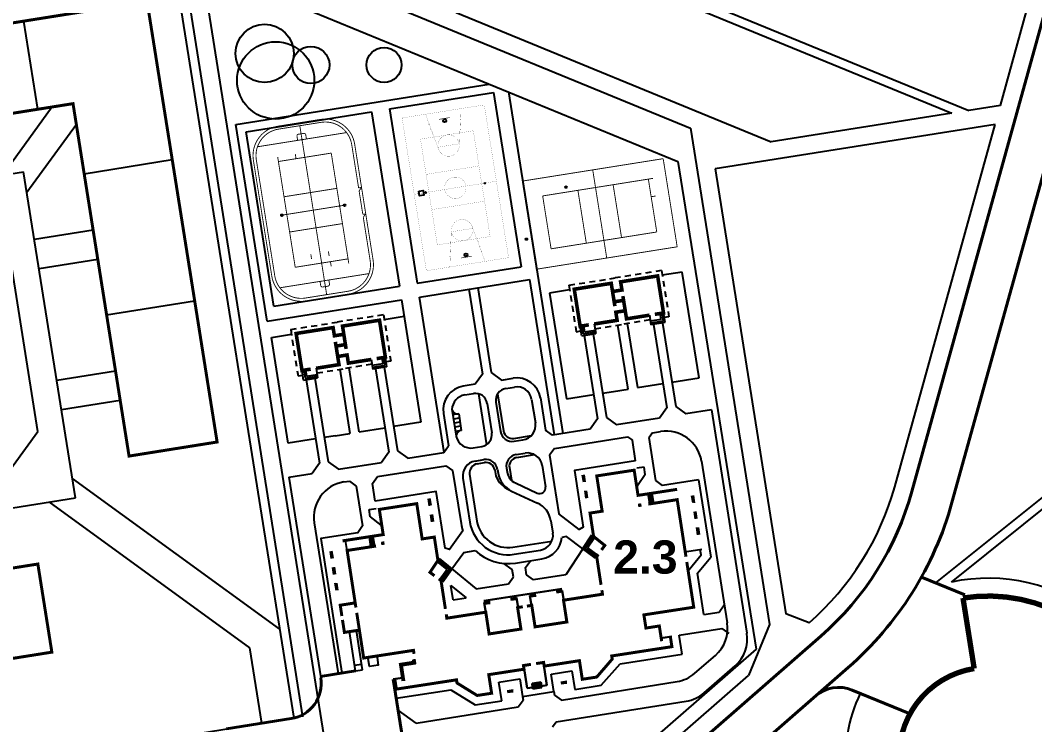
# Model space of a CAD drawing. Header units: millimetres. Extents: x 85680 to 1644304, y -104706 to 909689.
# Drawn here: x 1049340 to 1219964, y 372199 to 490593 of the extents above; entities that cross this region are included whole.
import ezdxf

# ---------------------------------------------------------------- set-up
doc = ezdxf.new("R2010")
doc.units = ezdxf.units.MM
doc.linetypes.add('DASHED', pattern=[5.5, 4, -1.5])
doc.linetypes.add('HIDDEN', pattern=[3.5, 2, -1.5])
for name, color, linetype in [('expl', 7, 'Continuous'), ('new building', 7, 'Continuous'), ('urban planing', 243, 'Continuous')]:
    doc.layers.add(name, color=color, linetype=linetype)
doc.layers.add('road', color=252, linetype='Continuous', lineweight=40)
doc.styles.add('ПЛОЩАДЬ', font='arialbd.ttf')
doc.linetypes.add('FENCELINE2', pattern='A,0.25,-0.1,[132,ltypeshp.shx,S=0.1,R=0,X=-0.1,Y=0],-0.1,1', length=1.45)

msp = doc.modelspace()

# ---------------------------------------------------------------- linework, layer by layer
at = {"layer": 'new building', "linetype": 'FENCELINE2'}
for p, q in [((1103143, 353266, 0), (1079841, 499737, 0)), ((1079841, 499737, 0), (1159949, 466862, 0)), ((1159949, 466862, 0), (1173128, 384916, 0)), ((1173128, 384916, 0), (1144498, 359958, 0))]:
    msp.add_line(p, q, dxfattribs=at)
at = {"layer": 'new building'}
for p, q in [((1052285, 475641, 0), (1049928, 490455, 0)), ((1074887, 467113, 0), (1060074, 464749, 0)), ((1078669, 443412, 0), (1063856, 441049, 0)), ((1104316, 401480, 0), (1104055, 403175, 0)), ((1138647, 380715, 0), (1142123, 381257, 0)), ((1139108, 377756, 0), (1138647, 380715, 0)), ((1129845, 379353, 0), (1133341, 379898, 0)), ((1130331, 376235, 0), (1129845, 379353, 0)), ((1133341, 379898, 0), (1133804, 376929, 0)), ((1112586, 376648, 0), (1121736, 378075, 0)), ((1121736, 378075, 0), (1125856, 375537, 0)), ((1125856, 375537, 0), (1130331, 376235, 0))]:
    msp.add_line(p, q, dxfattribs=at)
at = {"layer": 'new building', "lineweight": 30, "ltscale": 500}
for p, q in [((1155227, 409314, 0), (1154966, 411009, 0)), ((1155523, 409359, 0), (1155262, 411055, 0)), ((1155820, 409405, 0), (1155559, 411100, 0)), ((1108327, 402097, 0), (1108066, 403793, 0)), ((1108624, 402143, 0), (1108363, 403838, 0)), ((1108920, 402189, 0), (1108659, 403884, 0)), ((1145476, 404064, 0), (1143945, 401767, 0)), ((1145726, 403897, 0), (1144353, 401838, 0)), ((1145810, 403483, 0), (1144761, 401909, 0)), ((1143981, 401740, 0), (1146073, 400187, 0)), ((1144353, 401838, 0), (1146252, 400428, 0)), ((1144761, 401909, 0), (1146430, 400668, 0)), ((1119610, 399879, 0), (1121539, 398327, 0)), ((1119655, 399458, 0), (1121129, 398272, 0)), ((1119798, 400112, 0), (1121949, 398382, 0)), ((1121129, 398272, 0), (1119909, 396587, 0)), ((1121539, 398327, 0), (1120152, 396411, 0)), ((1121923, 398346, 0), (1120395, 396236, 0)), ((1140429, 395010, 0), (1133881, 394002, 0)), ((1140680, 393377, 0), (1140468, 394756, 0)), ((1127334, 392995, 0), (1133881, 394002, 0)), ((1127585, 391362, 0), (1127373, 392741, 0)), ((1133002, 392150, 0), (1132783, 393573, 0)), ((1135277, 392500, 0), (1135058, 393923, 0)), ((1158934, 387041, 0), (1157387, 386803, 0)), ((1134581, 378319, 0), (1134126, 381276, 0)), ((1134581, 378319, 0), (1134126, 381276, 0)), ((1137929, 378835, 0), (1137474, 381791, 0)), ((1137929, 378835, 0), (1137474, 381791, 0)), ((1112080, 379832, 0), (1113627, 380070, 0)), ((1135510, 378462, 0), (1135411, 379105, 0)), ((1136902, 379334, 0), (1135419, 379106, 0)), ((1135556, 378217, 0), (1135419, 379106, 0)), ((1136947, 379038, 0), (1135464, 378810, 0)), ((1137038, 378445, 0), (1136902, 379334, 0)), ((1137037, 378748, 0), (1135501, 378512, 0)), ((1137038, 378445, 0), (1135546, 378215, 0))]:
    msp.add_line(p, q, dxfattribs=at)
at = {"layer": 'new building', "ltscale": 500}
for p, q in [((1144270, 401816, 0), (1144306, 401790, 0)), ((1121624, 398332, 0), (1121598, 398295, 0))]:
    msp.add_line(p, q, dxfattribs=at)
at = {"layer": 'new building', "const_width": 500, "elevation": 0, "flags": 128}
msp.add_lwpolyline([(969866, 401775), (958083, 475844), (1070667, 493754), (1082446, 419712), (1067634, 417348), (1058210, 476584), (975253, 463387), (984680, 404132)], close=True, dxfattribs=at)
at = {"layer": 'new building', "ltscale": 500, "elevation": 0}
for points, const_width in [([(1148956, 445010), (1150536, 445262), (1150317, 446635), (1156539, 447625), (1157529, 441403), (1156067, 441171)], 600), ([(1149347, 442549), (1148737, 446384), (1142515, 445394), (1143505, 439172), (1144966, 439405)], 600), ([(1149232, 443275), (1150812, 443527)], 600), ([(1155170, 441028), (1151307, 440414), (1150698, 444239)], 600), ([(1145864, 439548), (1149727, 440162), (1149509, 441529), (1151090, 441780)], 600), ([(1104146, 435358), (1103536, 439193), (1109758, 440183), (1110748, 433961), (1109286, 433729)], 600), ([(1103755, 437819), (1102174, 437568), (1101956, 438942), (1095734, 437952), (1096724, 431730), (1098185, 431963)], 600), ([(1099083, 432105), (1102946, 432720), (1102337, 436545)], 600), ([(1104031, 436085), (1102450, 435833)], 600), ([(1108389, 433586), (1104526, 432971), (1104308, 434338), (1102728, 434087)], 600), ([(1153282, 410502), (1152593, 414979), (1146298, 414011), (1147210, 408080), (1145166, 407766), (1145769, 403844), (1147652, 402330), (1147483, 402096), (1147099, 401566)], 500), ([(1110418, 403906), (1109729, 408384), (1116024, 409352), (1116937, 403422), (1118982, 403737), (1119585, 399815), (1118245, 397805), (1118476, 397633), (1119002, 397242)], 500), ([(1153823, 409098), (1153505, 409049), (1153455, 409375)], 500), ([(1161306, 400434), (1159831, 410022), (1154973, 409275)], 500), ([(1110032, 402619), (1110350, 402668), (1110300, 402994)], 500), ([(1105792, 391892), (1104316, 401480), (1109174, 402228)], 500), ([(1146568, 400833), (1146291, 400450), (1147021, 395708)], 500), ([(1157216, 386231), (1156823, 388790), (1154571, 388444), (1154231, 390657), (1162612, 391947), (1161443, 399546)], 500), ([(1119728, 396703), (1120107, 396421), (1120841, 391651)], 500), ([(1147159, 394809), (1147263, 394131), (1141545, 393251), (1140711, 393123)], 500), ([(1140671, 393380), (1141274, 389463), (1135925, 388640), (1135369, 392255), (1134554, 392129)], 500), ([(1115570, 384104), (1115479, 384694), (1107098, 383405), (1105928, 391004)], 500), ([(1120980, 390752), (1121080, 390102), (1127633, 391111), (1128196, 387451), (1133545, 388274), (1132989, 391888), (1133858, 392022)], 500), ([(1106375, 388099), (1103855, 387711), (1103532, 389807)], 500), ([(1136103, 382471), (1137362, 382665), (1137457, 382048), (1143387, 382960), (1143869, 379832), (1146299, 380206), (1148900, 383222), (1148818, 383754), (1158942, 385312), (1158681, 387002)], 500), ([(1135227, 382336), (1133970, 382143), (1134065, 381526), (1128135, 380613), (1128616, 377485), (1126186, 377111), (1122799, 379206), (1122717, 379738), (1112593, 378180), (1112333, 379870)], 500), ([(1113709, 379537), (1113276, 382348), (1113472, 382378), (1115528, 382695), (1115455, 383167)], 500)]:
    msp.add_lwpolyline(points, dxfattribs=dict(at, const_width=const_width))
for points in [[(1144105, 412977), (1143922, 414163)], [(1144358, 413016), (1144175, 414202)], [(1144517, 410298), (1144334, 411484)], [(1144770, 410337), (1144587, 411523)], [(1118174, 408987), (1117991, 410173)], [(1118427, 409026), (1118244, 410212)], [(1162495, 409477), (1162312, 410663)], [(1162748, 409516), (1162565, 410702)], [(1162907, 406798), (1162725, 407984)], [(1163160, 406836), (1162978, 408023)], [(1118586, 406308), (1118404, 407494)], [(1118839, 406347), (1118657, 407533)], [(1163317, 404135), (1163134, 405321)], [(1163570, 404174), (1163387, 405360)], [(1101686, 400120), (1101504, 401306)], [(1101939, 400159), (1101757, 401345)], [(1102099, 397441), (1101916, 398627)], [(1102352, 397480), (1102169, 398666)], [(1102508, 394778), (1102326, 395964)], [(1102761, 394817), (1102579, 396003)], [(1140468, 394756), (1139479, 394604)], [(1140507, 394503), (1139518, 394351)], [(1127373, 392741), (1128362, 392893)], [(1127412, 392488), (1128400, 392640)], [(1131795, 393421), (1132783, 393573)], [(1131834, 393168), (1132822, 393320)], [(1136046, 394076), (1135058, 393923)], [(1136085, 393823), (1135097, 393670)], [(1113962, 379575), (1113568, 382134), (1115820, 382481), (1115708, 383206)], [(1137929, 378835), (1136996, 378691)], [(1136996, 378691), (1137929, 378835)], [(1141242, 379453), (1140254, 379299)], [(1141282, 379200), (1140294, 379046)], [(1131232, 377892), (1132220, 378046)], [(1131272, 377639), (1132260, 377793)], [(1135514, 378463), (1134581, 378319)], [(1134581, 378319), (1135514, 378463)]]:
    msp.add_lwpolyline(points, dxfattribs=at)
at = {"layer": 'new building', "lineweight": 30, "ltscale": 500, "const_width": 500, "flags": 128}
for points, elevation in [([(1159820, 411756), (1153244, 410744)], 0), ([(1103552, 403098), (1110128, 404110)], 0), ([(1103431, 390466), (1103151, 392283), (1105672, 392671)], 250)]:
    msp.add_lwpolyline(points, dxfattribs=dict(at, elevation=elevation))
at = {"layer": 'new building', "const_width": 500, "elevation": 0, "flags": 128}
msp.add_lwpolyline([(1004890, 391664), (1007246, 376850), (1054650, 384392), (1052294, 399205), (1004890, 391664)], dxfattribs=at)
at = {"layer": 'new building', "const_width": 900, "elevation": 0}
msp.add_lwpolyline([(1164758, 333899, 0.145654), (1200575, 331204), (1198640, 336883), (1208742, 340325), (1206807, 346004), (1216914, 349448), (1215938, 352313, 0.548092), (1223706, 376379), (1233703, 383077, 0.2774649), (1207900, 393489), (1209786, 381638, 0.490036), (1198383, 360852), (1164758, 333899)], format="xyb", dxfattribs=at)
at = {"layer": 'road'}
for p, q in [((1206052, 409527, 0), (1231749, 502110, 0)), ((1199307, 411399, 0), (1222254, 494074, 0)), ((1208186, 394038, 0), (1200916, 397021, 0)), ((1114219, 326266, 0), (1183984, 387083, 0)), ((1105707, 381240, 0), (1099853, 380309, 0)), ((1151608, 349573, 0), (1188583, 381806, 0)), ((1112080, 379832, 0), (1113868, 368592, 0)), ((1198991, 374039, 0), (1189285, 378023, 0)), ((1094908, 373218, 0), (1084044, 371490, 0))]:
    msp.add_line(p, q, dxfattribs=at)
for centre, radius, start, end in [((1151128, 424772, 0), 50000, 311.07996, 344.48717), ((1151128, 424772, 0), 57000, 311.07996, 344.48717), ((1093963, 379143, 0), 6000, 279.05793, 9.03927), ((1187007, 372472, 0), 6000, 67.6872, 131.07996)]:
    msp.add_arc(centre, radius, start, end, dxfattribs=at)
at = {"layer": 'urban planing'}
for p, q in [((1113900, 512783, 0), (1206022, 474977, 0)), ((1116747, 513236, 0), (1208869, 475430, 0)), ((1077836, 507046, 0), (1162095, 472467, 0)), ((1095400, 373296, 0), (1074213, 506469, 0)), ((1094738, 387003, 0), (1075695, 506705, 0)), ((1122662, 491892, 0), (1175652, 470146, 0)), ((1214201, 476278, 0), (1218594, 492105, 0)), ((1085597, 473106, 0), (1128214, 479886, 0)), ((1111451, 475700, 0), (1128912, 478478, 0)), ((1128912, 478478, 0), (1133573, 449176, 0)), ((1131469, 478550, 0), (1140603, 421137, 0)), ((1214201, 476278, 0), (1208869, 475430, 0)), ((1054720, 476029, 0), (1046416, 464582, 0)), ((1087314, 471860, 0), (1108437, 475221, 0)), ((1108437, 475221, 0), (1113098, 445919, 0)), ((1111451, 475700, 0), (1116112, 446399, 0)), ((1206022, 474977, 0), (1175652, 470146, 0)), ((1058768, 473093, 0), (1050463, 461646, 0)), ((1090864, 439996, 0), (1085597, 473106, 0)), ((1120679, 473963, 0), (1120658, 474092, 0)), ((1213319, 473100, 0), (1166224, 465608, 0)), ((1196416, 412202, 0), (1213319, 473100, 0)), ((1091975, 442559, 0), (1087314, 471860, 0)), ((1162095, 472467, 0), (1175365, 389050, 0)), ((986700, 455082, 0), (1049905, 465137, 0)), ((1058623, 410338, 0), (1049905, 465137, 0)), ((1166224, 465608, 0), (1178118, 390842, 0)), ((1052296, 421468, 0), (1047111, 454060, 0)), ((1061586, 455345, 0), (1051710, 453775, 0)), ((1124345, 450913, 0), (1124366, 450785, 0)), ((1062371, 450407, 0), (1052495, 448837, 0)), ((1116112, 446399, 0), (1133573, 449176, 0)), ((1163515, 430508, 0), (1160687, 448285, 0)), ((1091975, 442559, 0), (1113098, 445919, 0)), ((1116483, 444071, 0), (1134967, 447012, 0)), ((1124802, 445395, 0), (1127071, 431135, 0)), ((1126284, 445631, 0), (1128552, 431371, 0)), ((1134967, 447012, 0), (1139121, 420902, 0)), ((1116431, 444063, 0), (1120581, 417976, 0)), ((1138367, 444734, 0), (1141195, 426957, 0)), ((1090864, 439996, 0), (1113468, 443592, 0)), ((1113468, 443592, 0), (1116734, 423066, 0)), ((1110548, 440309, 0), (1113906, 440843, 0)), ((1151565, 428607, 0), (1149852, 439372, 0)), ((1151433, 439624, 0), (1153145, 428858, 0)), ((1155861, 439477, 0), (1158094, 425439, 0)), ((1157342, 439713, 0), (1159575, 425674, 0)), ((1091586, 437292, 0), (1094944, 437826, 0)), ((1094414, 419515, 0), (1091586, 437292, 0)), ((1144207, 437623, 0), (1146440, 423585, 0)), ((1145688, 437859, 0), (1147922, 423821, 0)), ((1103071, 431930, 0), (1104784, 421165, 0)), ((1106364, 421416, 0), (1104651, 432181, 0)), ((1109079, 432035, 0), (1111313, 417997, 0)), ((1110561, 432271, 0), (1112794, 418232, 0)), ((1065353, 431642, 0), (1055477, 430073, 0)), ((1097426, 430181, 0), (1099659, 416143, 0)), ((1098907, 430417, 0), (1101141, 416378, 0)), ((1127071, 431135, 0), (1125825, 429418, 0)), ((1128552, 431371, 0), (1130269, 430125, 0)), ((1130269, 430125, 0), (1132244, 430440, 0)), ((1158923, 429778, 0), (1163515, 430508, 0)), ((1125825, 429418, 0), (1123850, 429104, 0)), ((1130999, 428723, 0), (1132480, 428958, 0)), ((1149096, 428214, 0), (1151565, 428607, 0)), ((1153145, 428858, 0), (1157441, 429542, 0)), ((1066138, 426704, 0), (1056262, 425134, 0)), ((1124086, 427623, 0), (1125567, 427859, 0)), ((1126383, 427819, 0), (1127745, 419261, 0)), ((1129624, 427818, 0), (1130617, 421574, 0)), ((1135342, 426882, 0), (1135970, 422932, 0)), ((1136823, 427118, 0), (1137687, 421686, 0)), ((1141195, 426957, 0), (1145788, 427688, 0)), ((1147269, 427924, 0), (1149096, 428214, 0)), ((1121931, 425255, 0), (1122660, 420707, 0)), ((1127856, 426198, 0), (1128642, 421260, 0)), ((1129338, 426433, 0), (1130123, 421495, 0)), ((1158094, 425439, 0), (1156848, 423722, 0)), ((1159575, 425674, 0), (1161292, 424429, 0)), ((1165578, 425111, 0), (1161292, 424429, 0)), ((1165578, 425111, 0), (1171551, 387566, 0)), ((1203355, 396020, 0), (1240306, 425647, 0)), ((1120528, 424525, 0), (1121392, 419094, 0)), ((1123076, 424424, 0), (1122088, 424267, 0)), ((1123186, 423733, 0), (1122198, 423576, 0)), ((1123076, 424424, 0), (1123515, 421659, 0)), ((1146440, 423585, 0), (1145195, 421868, 0)), ((1147922, 423821, 0), (1149639, 422575, 0)), ((1156848, 423722, 0), (1149639, 422575, 0)), ((1205950, 396179, 0), (1239620, 423175, 0)), ((1046079, 412899, 0), (1052296, 421468, 0)), ((1106364, 421416, 0), (1110660, 422100, 0)), ((1116734, 423066, 0), (1112141, 422335, 0)), ((1123295, 423042, 0), (1122308, 422885, 0)), ((1123405, 422351, 0), (1122418, 422193, 0)), ((1123515, 421659, 0), (1122528, 421502, 0)), ((1138832, 420856, 0), (1137687, 421686, 0)), ((1145195, 421868, 0), (1138832, 420856, 0)), ((1155672, 421256, 0), (1157044, 421475, 0)), ((1099007, 420246, 0), (1094414, 419515, 0)), ((1102315, 420772, 0), (1100488, 420481, 0)), ((1102315, 420772, 0), (1104784, 421165, 0)), ((1132334, 420328, 0), (1135297, 420800, 0)), ((1132413, 419834, 0), (1133894, 420070, 0)), ((1139185, 418634, 0), (1151487, 420591, 0)), ((1151487, 420591, 0), (1152289, 420009, 0)), ((1152838, 416555, 0), (1152289, 420009, 0)), ((1155672, 421256, 0), (1155091, 420455, 0)), ((1156237, 413248, 0), (1155091, 420455, 0)), ((1112794, 418232, 0), (1114511, 416987, 0)), ((1120562, 417949, 0), (1121392, 419094, 0)), ((1125500, 418735, 0), (1126981, 418970, 0)), ((1139185, 418634, 0), (1138355, 417489, 0)), ((1101141, 416378, 0), (1102858, 415133, 0)), ((1111313, 417997, 0), (1110067, 416280, 0)), ((1114511, 416987, 0), (1120562, 417949, 0)), ((1125853, 416513, 0), (1127334, 416748, 0)), ((1132766, 417612, 0), (1134248, 417848, 0)), ((1132845, 417119, 0), (1135807, 417590, 0)), ((1138355, 417489, 0), (1139926, 407613, 0)), ((1163912, 416492, 0), (1168235, 389319, 0)), ((1099659, 416143, 0), (1098414, 414426, 0)), ((1102858, 415133, 0), (1110067, 416280, 0)), ((1109400, 413895, 0), (1120915, 415727, 0)), ((1120915, 415727, 0), (1122060, 414897, 0)), ((1122060, 414897, 0), (1123474, 406008, 0)), ((1126193, 416060, 0), (1127413, 416254, 0)), ((1129130, 415009, 0), (1129352, 414008, 0)), ((1129624, 415087, 0), (1129723, 414466, 0)), ((1131105, 415323, 0), (1131204, 414702, 0)), ((1131599, 415402, 0), (1131934, 413299, 0)), ((1137109, 415772, 0), (1137678, 412196, 0)), ((1154250, 415493, 0), (1153064, 415311, 0)), ((1154444, 414236, 0), (1154250, 415493, 0)), ((1093021, 388248, 0), (1058108, 413578, 0)), ((1094524, 413807, 0), (1098414, 414426, 0)), ((1094524, 413807, 0), (1099889, 380086, 0)), ((1103766, 412999, 0), (1104709, 413149, 0)), ((1103766, 412999, 0), (1104709, 413149, 0)), ((1104709, 413149, 0), (1105854, 412318, 0)), ((1108570, 412750, 0), (1109400, 413895, 0)), ((1123777, 413651, 0), (1124955, 406244, 0)), ((1124889, 414297, 0), (1126140, 406433, 0)), ((1154444, 414236, 0), (1153129, 412359, 0)), ((1157382, 412415, 0), (1156237, 413248, 0)), ((1163398, 413353, 0), (1157382, 412415, 0)), ((1163398, 413353, 0), (1165462, 400380, 0)), ((1109042, 409784, 0), (1108570, 412750, 0)), ((1131988, 411467, 0), (1136327, 409451, 0)), ((1132620, 412827, 0), (1136269, 411132, 0)), ((1003185, 401519, 0), (1058623, 410338, 0)), ((1087947, 385134, 0), (1054181, 409631, 0)), ((1107994, 408376, 0), (1109180, 408558, 0)), ((1108188, 407119, 0), (1107994, 408376, 0)), ((1098783, 406131, 0), (1102816, 380780, 0)), ((1108188, 407119, 0), (1110005, 405724, 0)), ((1138592, 406452, 0), (1138916, 404415, 0)), ((1132207, 402031, 0), (1138760, 403074, 0)), ((1141234, 403810, 0), (1140433, 403690, 0)), ((1143953, 401761, 0), (1141234, 403810, 0)), ((1121946, 398378, 0), (1123920, 401145, 0)), ((1123920, 401145, 0), (1125874, 401456, 0)), ((1132396, 400846, 0), (1136840, 401553, 0)), ((1143953, 401761, 0), (1141074, 397386, 0)), ((1163960, 401639, 250), (1161439, 401252, 250)), ((1132081, 398264, 0), (1130657, 399297, 0)), ((1132631, 399365, 0), (1137076, 400072, 0)), ((1134303, 398618, 0), (1135133, 399763, 0)), ((1163258, 397655, 0), (1165462, 400380, 0)), ((1121946, 398378, 0), (1126006, 395060, 0)), ((1132276, 397038, 0), (1132081, 398264, 0)), ((1134499, 397381, 0), (1134303, 398618, 0)), ((1164339, 390724, 0), (1163258, 397655, 0)), ((1126006, 395060, 0), (1131444, 395898, 0)), ((1131444, 395898, 0), (1132276, 397038, 0)), ((1135636, 396543, 0), (1134499, 397381, 0)), ((1141075, 397379, 0), (1135636, 396543, 0)), ((1121781, 395607, 0), (1124316, 393535, 0)), ((1122156, 393202, 0), (1124316, 393535, 0)), ((1164339, 390724, 0), (1166891, 391130, 0)), ((1166891, 391130, 0), (1167757, 392323, 0)), ((1182012, 389344, 0), (1178118, 390842, 0)), ((1175365, 389050, 0), (1171850, 380485, 0)), ((1105707, 381240, 0), (1104691, 387840, 0)), ((1106893, 381423, 0), (1105877, 388022, 0)), ((1160172, 387237, 0), (1167329, 388376, 0)), ((1167329, 388376, 0), (1168522, 387510, 0)), ((1096881, 373532, 0), (1094738, 387003, 0)), ((1160666, 384073, 0), (1160172, 387237, 0)), ((1089968, 372429, 0), (1087947, 385134, 0)), ((1150225, 382445, 0), (1160666, 384073, 0)), ((1105562, 382178, 0), (1106749, 382361, 0)), ((1147069, 378815, 0), (1150225, 382445, 0)), ((1162803, 380847, 0), (1166252, 383853, 0)), ((1105707, 381240, 0), (1106893, 381423, 0)), ((1142123, 381257, 0), (1142612, 378120, 0)), ((1164346, 377548, 0), (1169568, 382101, 0)), ((1140344, 376349, 0), (1159803, 379444, 0)), ((1142612, 378120, 0), (1147069, 378815, 0)), ((1144514, 356655, 0), (1171850, 380485, 0)), ((1133804, 376929, 0), (1139108, 377756, 0)), ((1139108, 377756, 0), (1139200, 377179, 0)), ((1139200, 377179, 0), (1140344, 376349, 0)), ((1133068, 375191, 0), (1133898, 376336, 0)), ((1133804, 376929, 0), (1133898, 376336, 0)), ((1139451, 372662, 0), (1161346, 376146, 0)), ((1115930, 372465, 0), (1133068, 375191, 0)), ((1000005, 358088, 0), (1094908, 373218, 0)), ((1138864, 371853, 0), (1139451, 372662, 0))]:
    msp.add_line(p, q, dxfattribs=at)
at = {"layer": 'urban planing', "linetype": 'HIDDEN', "ltscale": 500}
for p, q in [((1141599, 446059, 0), (1149401, 447300, 0)), ((1157203, 448541, 0), (1149401, 447300, 0)), ((1157203, 448541, 0), (1158444, 440739, 0)), ((1141599, 446059, 0), (1142841, 438257, 0)), ((1110422, 441099, 0), (1102620, 439857, 0)), ((1110422, 441099, 0), (1111663, 433297, 0)), ((1155284, 440236, 0), (1150643, 439498, 0)), ((1158444, 440739, 0), (1157654, 440613, 0)), ((1094818, 438616, 0), (1102620, 439857, 0)), ((1094818, 438616, 0), (1096060, 430814, 0)), ((1146001, 438759, 0), (1150643, 439498, 0)), ((1142841, 438257, 0), (1143631, 438382, 0)), ((1099220, 431317, 0), (1103861, 432056, 0)), ((1108503, 432794, 0), (1103861, 432056, 0)), ((1111663, 433297, 0), (1110873, 433171, 0)), ((1096060, 430814, 0), (1096850, 430940, 0))]:
    msp.add_line(p, q, dxfattribs=at)
at = {"layer": 'urban planing', "ltscale": 500}
for p, q in [((1155158, 441026, 0), (1155416, 439407, 0)), ((1157100, 440282, 0), (1155322, 439999, 0)), ((1156936, 441309, 0), (1157100, 440282, 0)), ((1157232, 441356, 0), (1157443, 440033, 0)), ((1157786, 439784, 0), (1157529, 441403, 0)), ((1143763, 437553, 0), (1143505, 439172, 0)), ((1143801, 439220, 0), (1144012, 437896, 0)), ((1144098, 439267, 0), (1144261, 438240, 0)), ((1144261, 438240, 0), (1146039, 438522, 0)), ((1145875, 439549, 0), (1146133, 437930, 0)), ((1157443, 440033, 0), (1155369, 439703, 0)), ((1157786, 439784, 0), (1155416, 439407, 0)), ((1143763, 437553, 0), (1146133, 437930, 0)), ((1144012, 437896, 0), (1146086, 438226, 0)), ((1108377, 433584, 0), (1108635, 431964, 0)), ((1110155, 433867, 0), (1110318, 432840, 0)), ((1110451, 433914, 0), (1110662, 432591, 0)), ((1111005, 432341, 0), (1110748, 433961, 0)), ((1096982, 430111, 0), (1096724, 431730, 0)), ((1097020, 431777, 0), (1097231, 430454, 0)), ((1097316, 431824, 0), (1097480, 430797, 0)), ((1099094, 432107, 0), (1099352, 430488, 0)), ((1110318, 432840, 0), (1108541, 432557, 0)), ((1110662, 432591, 0), (1108588, 432261, 0)), ((1111005, 432341, 0), (1108635, 431964, 0)), ((1096982, 430111, 0), (1099352, 430488, 0)), ((1097231, 430454, 0), (1099305, 430784, 0)), ((1097480, 430797, 0), (1099257, 431080, 0))]:
    msp.add_line(p, q, dxfattribs=at)
at = {"layer": 'urban planing', "const_width": 20, "elevation": 0}
for points in [[(1117641, 448500), (1131467, 450699), (1127383, 476377), (1113557, 474177)], [(1116654, 470619), (1119482, 452843), (1128370, 454257), (1125542, 472033)]]:
    msp.add_lwpolyline(points, close=True, dxfattribs=at)
at = {"layer": 'urban planing', "elevation": 0}
for points, const_width in [([(1117507, 474805), (1119694, 468922)], 20), ([(1123432, 475748), (1123179, 469476)], 20), ([(1092697, 472798), (1099857, 473937)], 150), ([(1092775, 472304), (1099935, 473443)], 150), ([(1118040, 473083), (1118134, 473118)], 100), ([(1121547, 474233), (1119769, 473950)], 100), ([(1123425, 473096), (1123326, 473100)], 100), ([(1123460, 473946), (1123360, 473950)], 100), ([(1095988, 470410), (1095878, 471101)], 150), ([(1096127, 471445), (1097016, 471586)], 150), ([(1097359, 471337), (1097469, 470646)], 150), ([(1118336, 472287), (1118430, 472321)], 100), ([(1118632, 471490), (1118726, 471525)], 100), ([(1123391, 472247), (1123291, 472251)], 100), ([(1105086, 469706), (1106245, 462422)], 150), ([(1105580, 469784), (1108683, 450280)], 150), ([(1119603, 469266), (1123158, 469832)], 20), ([(1092756, 466858), (1092632, 467636)], 150), ([(1101644, 468272), (1092756, 466858)], 150), ([(1095718, 467330), (1095595, 468107)], 150), ([(1104472, 450496), (1101644, 468272)], 150), ([(1091647, 447570), (1088544, 467074)], 150), ([(1092141, 447648), (1089038, 467153)], 150), ([(1092756, 466858), (1095583, 449082)], 150), ([(1126485, 466108), (1117597, 464694)], 20), ([(1133771, 463565), (1157473, 467335)], 150), ([(1159829, 452522), (1157473, 467335)], 150), ([(1154981, 463901), (1155759, 464025)], 150), ([(1093698, 460933), (1102586, 462347)], 150), ([(1106739, 462501), (1106245, 462422)], 150), ([(1106739, 462501), (1106324, 461929)], 150), ([(1129425, 463538), (1115599, 461338)], 20), ([(1126956, 463145), (1118068, 461731)], 20), ([(1136127, 448751), (1133771, 463565)], 150), ([(1154981, 463901), (1137205, 461073)], 150), ([(1150470, 454070), (1149056, 462959)], 150), ([(1156395, 455013), (1154981, 463901)], 150), ([(1106324, 461929), (1106952, 457978)], 150), ([(1137205, 461073), (1138619, 452185)], 150), ([(1144544, 453128), (1143130, 462016)], 150), ([(1155453, 460938), (1156230, 461062)], 150), ([(1127427, 460182), (1118539, 458769)], 20), ([(1107446, 458057), (1106952, 457978)], 150), ([(1107446, 458057), (1107030, 457484)], 150), ([(1107030, 457484), (1108189, 450201)], 150), ([(1094641, 455007), (1103529, 456421)], 150), ([(1121865, 455045), (1125421, 455610)], 20), ([(1127517, 450071), (1125330, 455955)], 20), ([(1121592, 449128), (1121845, 455400)], 20), ([(1138619, 452185), (1156395, 455013)], 150), ([(1121633, 452630), (1121733, 452626)], 100), ([(1126392, 453387), (1126298, 453352)], 100), ([(1126688, 452590), (1126594, 452555)], 100), ([(1136127, 448751), (1159829, 452522)], 150), ([(1095583, 449082), (1104472, 450496)], 150), ([(1098329, 450490), (1098205, 451268)], 150), ([(1101291, 450961), (1101168, 451739)], 150), ([(1104472, 450496), (1104595, 449718)], 150), ([(1121564, 450931), (1121664, 450927)], 100), ([(1121598, 451780), (1121698, 451776)], 100), ([(1125255, 450926), (1123477, 450643)], 100), ([(1126984, 451793), (1126890, 451758)], 100), ([(1101509, 450024), (1101633, 449247)], 150), ([(1099758, 446708), (1099868, 446017)], 150), ([(1100212, 445768), (1101100, 445909)], 150), ([(1101350, 446253), (1101240, 446944)], 150), ([(1104452, 445050), (1097292, 443911)], 150), ([(1104531, 444556), (1097371, 443417)], 150)]:
    msp.add_lwpolyline(points, dxfattribs=dict(at, const_width=const_width))
for points, const_width in [([(1092697, 472798, 0.4142136), (1088544, 467074, 0.4142136)], 150), ([(1105580, 469784, 0.4142136), (1099857, 473937, 0.4142136)], 150), ([(1105086, 469706, 0.4142136), (1099935, 473443, 0.4142136)], 150), ([(1092775, 472304, 0.4142136), (1089038, 467153, 0.4142136)], 150), ([(1096127, 471445, 0.4142136), (1095878, 471101, 0.4142136)], 150), ([(1097359, 471337, 0.4142136), (1097016, 471586, 0.4142136)], 150), ([(1121664, 467771, -1), (1121098, 471326, -1)], 20), ([(1121664, 467771, 1), (1121098, 471326, 1)], 20), ([(1122795, 460661, -1), (1122229, 464216, -1)], 20), ([(1122795, 460661, 1), (1122229, 464216, 1)], 20), ([(1123360, 457105, 1), (1123926, 453550, 1)], 20), ([(1123360, 457105, -1), (1123926, 453550, -1)], 20), ([(1104452, 445050, 0.4142136), (1108189, 450201, 0.4142136)], 150), ([(1104531, 444556, 0.4142136), (1108683, 450280, 0.4142136)], 150), ([(1091647, 447570, 0.4142136), (1097371, 443417, 0.4142136)], 150), ([(1092141, 447648, 0.4142136), (1097292, 443911, 0.4142136)], 150), ([(1099868, 446017, 0.4142136), (1100212, 445768, 0.4142136)], 150), ([(1101100, 445909, 0.4142136), (1101350, 446253, 0.4142136)], 150)]:
    msp.add_lwpolyline(points, format="xyb", dxfattribs=dict(at, const_width=const_width))
at = {"layer": 'urban planing', "linetype": 'DASHED', "const_width": 150, "elevation": 0}
msp.add_lwpolyline([(1100872, 444480), (1096355, 472873)], dxfattribs=at)
at = {"layer": 'urban planing', "linetype": 'Continuous', "const_width": 150, "elevation": 0}
for points in [[(1089231, 469335), (1104226, 471721)], [(1093470, 457859), (1103757, 459495)], [(1093001, 445633), (1107996, 448019)]]:
    msp.add_lwpolyline(points, dxfattribs=at)
at = {"layer": 'urban planing', "linetype": 'HIDDEN', "const_width": 150, "elevation": 0}
msp.add_lwpolyline([(1147978, 450636), (1145622, 465450)], dxfattribs=at)
at = {"layer": 'urban planing', "elevation": 0}
for points in [[(1127403, 463269), (1127501, 463284), (1127517, 463186), (1127418, 463170)], [(1116353, 461881), (1117082, 461997), (1117206, 461219), (1116477, 461103)], [(1117605, 461710), (1117506, 461694), (1117522, 461596), (1117621, 461611)]]:
    msp.add_lwpolyline(points, close=True, dxfattribs=at)
for points in [[(1160687, 448285), (1157329, 447751)], [(1141725, 445268), (1138367, 444734)], [(1152838, 416555), (1142531, 414948), (1144016, 405423), (1143355, 405029), (1139926, 407613)], [(1105854, 412318), (1106921, 405612), (1106090, 404471), (1099885, 403503), (1103418, 380876)], [(1123764, 404800), (1121531, 401671), (1120796, 401845), (1119309, 411385), (1119309, 411385), (1109042, 409784)], [(1161831, 398294), (1163835, 400766), (1163707, 401601)], [(1122156, 393202), (1121781, 395607)], [(1109343, 383491), (1109538, 382222), (1108056, 381994), (1107860, 383263)], [(1115930, 372465), (1112903, 374661)]]:
    msp.add_lwpolyline(points, dxfattribs=at)
at = {"layer": 'urban planing'}
for centre, radius in [((1090443, 485026, 0), 4898), ((1092298, 480493, 0), 6498), ((1098215, 483084, 0), 3113), ((1110520, 483084, 0), 2931), ((1120717, 473721, 0), 245), ((1141141, 462557, 0), 138), ((1103894, 459517, 0), 138), ((1093333, 457837, 0), 138), ((1134478, 453808, 0), 138), ((1124307, 451155, 0), 245)]:
    msp.add_circle(centre, radius, dxfattribs=at)
for centre, radius, start, end in [((1132873, 426489, 0), 4000, 9.03927, 99.03927), ((1124478, 425154, 0), 4000, 99.03927, 189.03927), ((1131313, 426747, 0), 2000, 99.03927, 189.03927), ((1132873, 426489, 0), 2500, 9.03927, 99.03927), ((1124511, 425095, 0), 2564, 99.55811, 178.3537), ((1125881, 425883, 0), 2000, 9.03927, 99.03927), ((1122459, 425186, 0), 511, 181.91616, 209.59649), ((1122928, 425477, 0), 1063, 210.77859, 277.96185), ((1123702, 420613, 0), 1063, 100.1167, 165.31011), ((1132098, 421810, 0), 2000, 189.03927, 279.03927), ((1132098, 421810, 0), 1500, 189.03927, 279.03927), ((1133501, 422539, 0), 2500, 279.03927, 9.03927), ((1157986, 415549, 0), 6000, 9.03927, 99.03927), ((1123158, 420756, 0), 500, 165.31011, 192.94454), ((1125107, 421204, 0), 2500, 192.94454, 279.03927), ((1126667, 420945, 0), 2000, 279.03927, 9.03927), ((1126246, 414044, 0), 2500, 99.03927, 189.03927), ((1127649, 414773, 0), 2000, 9.03927, 99.03927), ((1133080, 415637, 0), 2000, 99.03927, 189.03927), ((1133080, 415637, 0), 1500, 99.03927, 189.03927), ((1134640, 415379, 0), 2500, 9.03927, 99.03927), ((1126557, 414428, 0), 1673, 102.55035, 184.48463), ((1127649, 414773, 0), 1500, 9.03927, 99.03927), ((1133673, 415094, 0), 2500, 189.03927, 245.0843), ((1104708, 407073, 0), 6000, 99.03927, 189.03927), ((1133194, 415461, 0), 4108, 200.70724, 247.06213), ((1133673, 415094, 0), 4000, 189.03927, 245.0843), ((1136691, 412039, 0), 1000, 245.0843, 9.03927), ((1151128, 424772, 0), 47000, 311.07996, 344.48717), ((1134642, 405823, 0), 4000, 9.03927, 65.0843), ((1131375, 407265, 0), 6500, 189.03927, 279.03927), ((1131375, 407265, 0), 5300, 189.03927, 279.03927), ((1131375, 407265, 0), 8000, 189.03927, 197.94743), ((1131375, 407265, 0), 8000, 189.03927, 197.94743), ((1136447, 404022, 0), 2500, 279.03927, 9.03927), ((1136447, 404022, 0), 4000, 279.03927, 355.24659), ((1136447, 404022, 0), 4000, 279.03927, 355.24659), ((1136447, 404022, 0), 4000, 279.03927, 355.24659), ((1131375, 407265, 0), 8000, 226.56312, 279.03927), ((1131375, 407265, 0), 8000, 226.56312, 279.03927), ((1212142, 366825, 0), 30000, 52.12047, 101.91234), ((1162309, 388376, 0), 6000, 311.07996, 9.03927), ((1165626, 386624, 0), 6000, 311.07996, 9.03927), ((1158861, 385370, 0), 6000, 279.03927, 311.07996), ((1160403, 382071, 0), 6000, 279.03927, 311.07996), ((1212142, 366825, 0), 24000, 153.67055, 187.61557)]:
    msp.add_arc(centre, radius, start, end, dxfattribs=at)

# ---------------------------------------------------------------- texts
at = {"layer": 'expl', "style": 'ПЛОЩАДЬ'}
msp.add_text('2.3', height=5575.6, dxfattribs=at).set_placement((1149069, 397605, 0))

doc.saveas('drawing.dxf')
